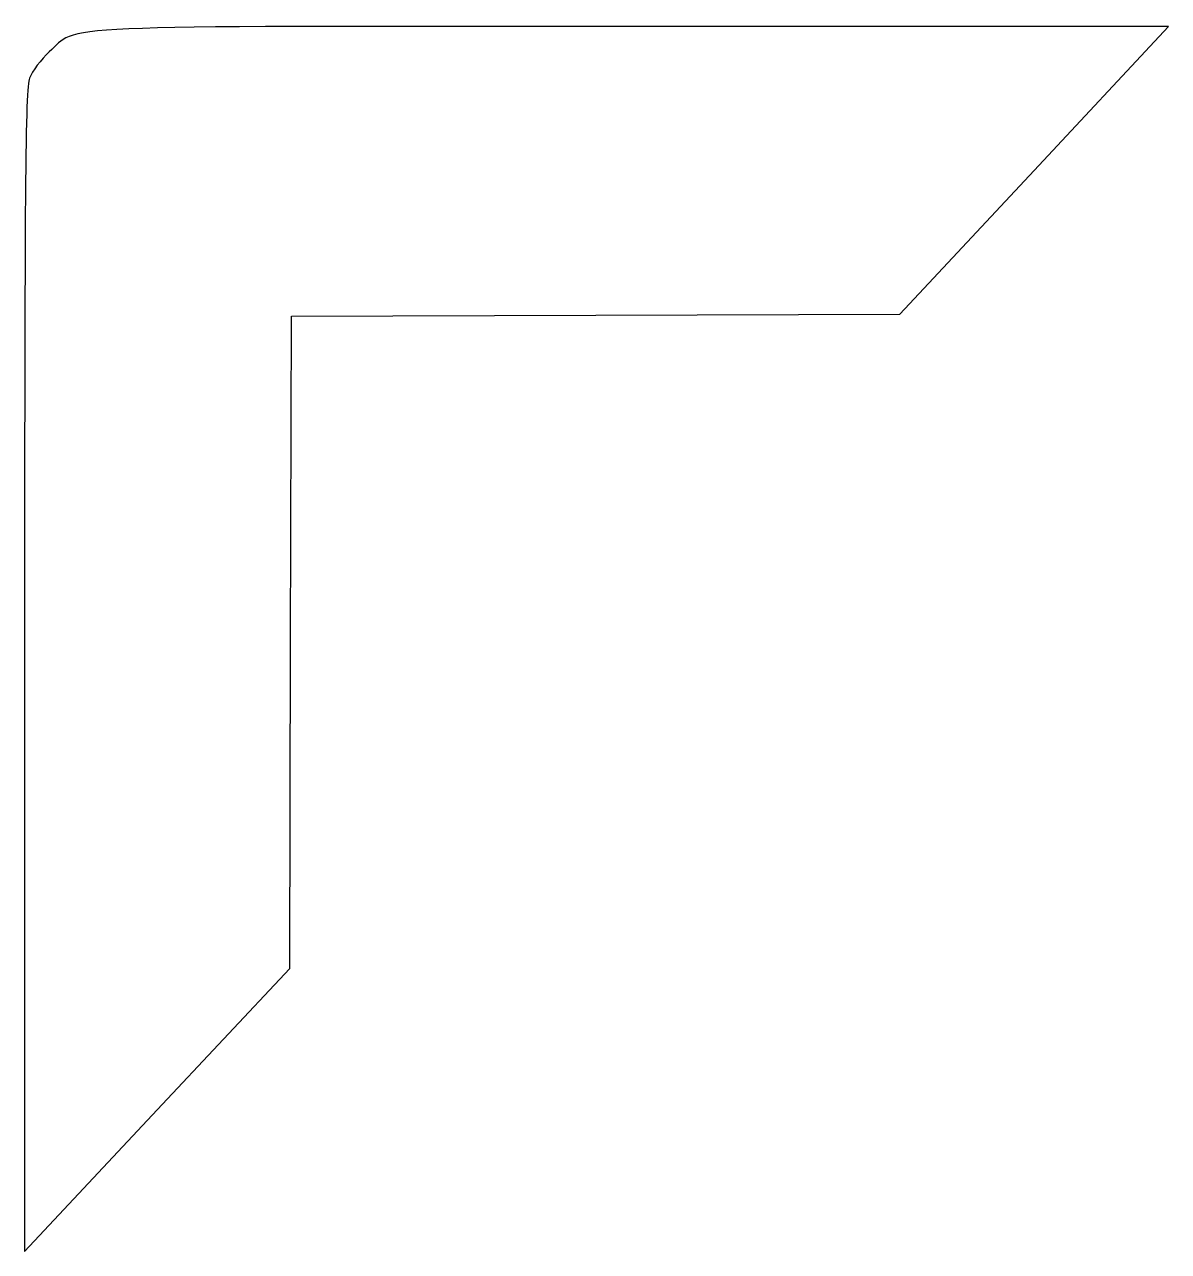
# Model space of a CAD drawing. Header units: centimetres. Extents: x -9 to 4.7, y -5.4 to 9.3.
import ezdxf

# ---------------------------------------------------------------- set-up
doc = ezdxf.new("R2010")
doc.units = ezdxf.units.CM
doc.header["$MEASUREMENT"] = 0
doc.layers.add('Layer 1', color=7, linetype='Continuous')

msp = doc.modelspace()

# ---------------------------------------------------------------- linework, layer by layer
at = {"layer": 'Layer 1'}
msp.add_open_spline([(-8.98851, 1.57283), (-8.98851, 7.36545), (-8.97875, 8.56097), (-8.93042, 8.68495), (-8.93042, 8.68495), (-8.89847, 8.76691), (-8.7913, 8.90833), (-8.69225, 8.9992), (-8.69225, 8.9992), (-8.33411, 9.32782), (-8.83792, 9.30573), (-1.69824, 9.30573), (-1.69824, 9.30573), (-1.69824, 9.30573), (4.72883, 9.30573), (4.72883, 9.30573), (4.72883, 9.30573), (4.72883, 9.30573), (3.11813, 7.57869), (3.11813, 7.57869), (3.11813, 7.57869), (3.11813, 7.57869), (1.50742, 5.85165), (1.50742, 5.85165), (1.50742, 5.85165), (1.50742, 5.85165), (-2.13979, 5.84004), (-2.13979, 5.84004), (-2.13979, 5.84004), (-2.13979, 5.84004), (-5.78699, 5.82842), (-5.78699, 5.82842), (-5.78699, 5.82842), (-5.78699, 5.82842), (-5.79783, 1.91709), (-5.79783, 1.91709), (-5.79783, 1.91709), (-5.79783, 1.91709), (-5.80866, -1.99424), (-5.80866, -1.99424), (-5.80866, -1.99424), (-5.80866, -1.99424), (-7.39859, -3.69224), (-7.39859, -3.69224), (-7.39859, -3.69224), (-7.39859, -3.69224), (-8.98851, -5.39025), (-8.98851, -5.39025), (-8.98851, -5.39025), (-8.98851, -5.39025), (-8.98851, 1.57283), (-8.98851, 1.57283)], degree=3, knots=[0, 0, 0, 0, 0.07142857, 0.07142857, 0.07142857, 0.07142857, 0.14285714, 0.14285714, 0.14285714, 0.14285714, 0.21428571, 0.21428571, 0.21428571, 0.21428571, 0.28571429, 0.28571429, 0.28571429, 0.28571429, 0.35714286, 0.35714286, 0.35714286, 0.35714286, 0.42857143, 0.42857143, 0.42857143, 0.42857143, 0.5, 0.5, 0.5, 0.5, 0.57142857, 0.57142857, 0.57142857, 0.57142857, 0.64285714, 0.64285714, 0.64285714, 0.64285714, 0.71428571, 0.71428571, 0.71428571, 0.71428571, 0.78571429, 0.78571429, 0.78571429, 0.78571429, 0.85714286, 0.85714286, 0.85714286, 0.85714286, 1, 1, 1, 1], dxfattribs=at)

doc.saveas('drawing.dxf')
